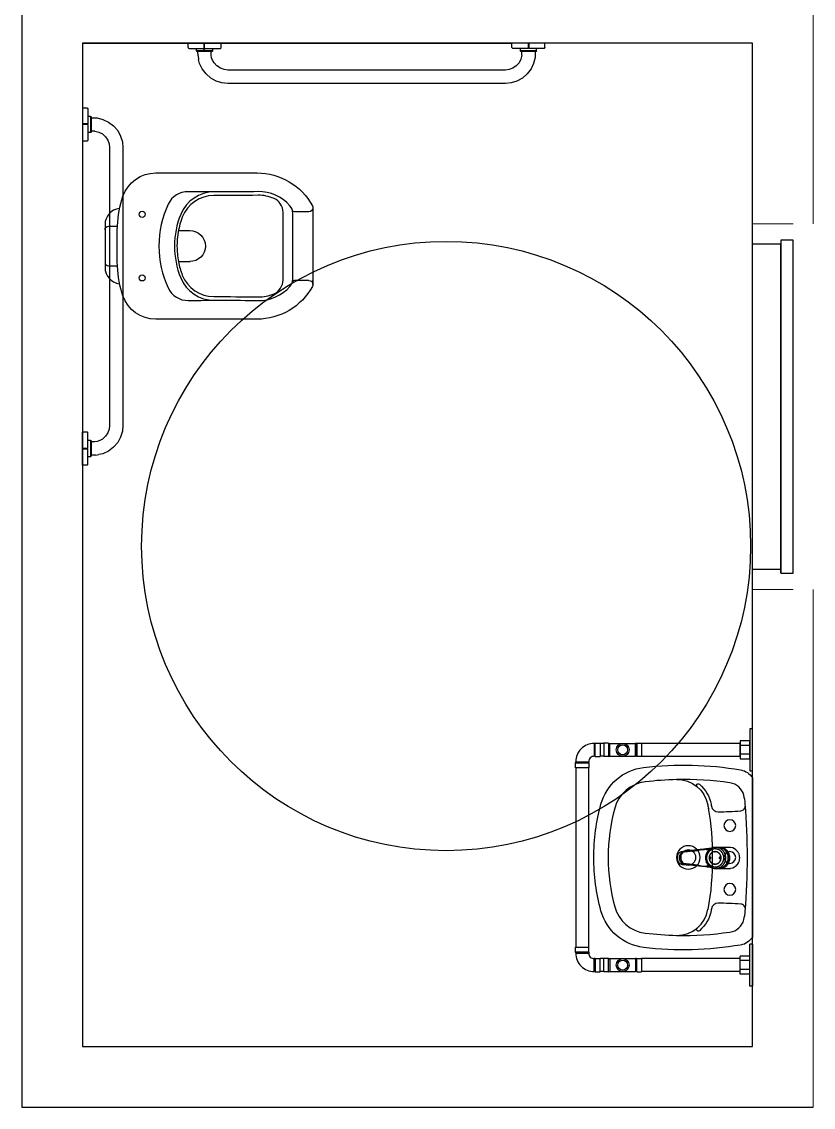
# Model space of a CAD drawing. Header units: inches. Extents: x -55 to 844, y -103 to 167.
# Drawn here: x 662.35 to 664.3, y 57.661 to 60.333 of the extents above; entities that cross this region are included whole.
import ezdxf

# ---------------------------------------------------------------- set-up
doc = ezdxf.new("R2010")
doc.units = ezdxf.units.IN
doc.header["$MEASUREMENT"] = 0
doc.linetypes.add('CONTINU', pattern=[0])
doc.layers.add('01', color=7, linetype='Continuous')

msp = doc.modelspace()

# ---------------------------------------------------------------- linework, layer by layer
for p, q in [((662.3502, 62.9009), (662.3502, 57.6609)), ((662.5002, 60.2809), (662.5002, 57.8109)), ((662.5002, 60.2809), (662.5002, 60.0309)), ((662.3502, 57.6609), (664.3002, 57.6609))]:
    msp.add_line(p, q)
at = {"color": 0}
for p, q in [((663.7631, 58.5575), (663.7605, 58.5568)), ((663.7605, 58.5568), (663.7605, 58.5251)), ((663.7631, 58.5244), (663.7631, 58.5575)), ((663.7631, 58.5575), (663.775, 58.5575)), ((663.775, 58.5575), (663.775, 58.5244)), ((663.784, 58.5568), (663.775, 58.5568)), ((663.784, 58.5575), (663.784, 58.5244)), ((663.796, 58.5575), (663.784, 58.5575)), ((663.796, 58.5575), (663.7986, 58.5568)), ((663.796, 58.5575), (663.796, 58.5244)), ((663.7986, 58.5568), (663.8625, 58.5568)), ((663.7986, 58.525), (663.7986, 58.5568)), ((663.8651, 58.5575), (663.8625, 58.5568)), ((663.8625, 58.525), (663.8625, 58.5568)), ((663.8651, 58.5575), (663.8651, 58.5244)), ((664.1442, 58.5519), (664.1202, 58.5519)), ((664.1442, 58.53), (664.1202, 58.53)), ((663.7145, 58.5089), (663.7152, 58.5115)), ((663.7152, 58.5115), (663.747, 58.5115)), ((663.7476, 58.5089), (663.7469, 58.5115)), ((663.7631, 58.5244), (663.7605, 58.5251)), ((663.7631, 58.5244), (663.775, 58.5244)), ((663.784, 58.5251), (663.775, 58.5251)), ((663.796, 58.5244), (663.784, 58.5244)), ((663.796, 58.5244), (663.7986, 58.525)), ((663.7986, 58.525), (663.8625, 58.525)), ((663.865, 58.5244), (663.8625, 58.525)), ((663.7145, 58.0549), (663.7476, 58.0549)), ((663.7145, 58.0429), (663.7145, 58.0549)), ((663.7476, 58.0429), (663.7476, 58.0549)), ((664.1502, 58.0624), (664.1442, 58.0624)), ((664.1442, 57.9594), (664.1442, 58.0624)), ((663.7476, 58.0429), (663.7145, 58.0429)), ((663.7145, 58.0429), (663.7152, 58.0404)), ((663.7152, 58.0404), (663.747, 58.0404)), ((663.7476, 58.0429), (663.7469, 58.0404)), ((663.7631, 58.0275), (663.7605, 58.0268)), ((663.7605, 57.995), (663.7605, 58.0268)), ((663.7631, 58.0275), (663.7631, 57.9943)), ((663.7631, 58.0275), (663.775, 58.0275)), ((663.775, 57.9943), (663.775, 58.0275)), ((663.784, 58.0268), (663.775, 58.0268)), ((663.796, 58.0275), (663.784, 58.0275)), ((663.784, 57.9944), (663.784, 58.0275)), ((663.796, 57.9944), (663.796, 58.0275)), ((663.796, 58.0275), (663.7986, 58.0268)), ((663.7986, 58.0268), (663.7986, 57.995)), ((663.7986, 58.0268), (663.8625, 58.0268)), ((663.865, 58.0274), (663.8625, 58.0268)), ((663.8625, 58.0268), (663.8625, 57.995)), ((663.8651, 58.0275), (663.877, 58.0275)), ((663.8651, 57.9944), (663.8651, 58.0275)), ((663.877, 58.0275), (663.877, 57.9944)), ((664.1202, 58.0268), (663.877, 58.0268)), ((664.1442, 58.0328), (664.1202, 58.0328)), ((664.1202, 57.989), (664.1202, 58.0328)), ((664.1442, 58.0219), (664.1202, 58.0219)), ((663.7631, 57.9943), (663.7605, 57.995)), ((663.7631, 57.9943), (663.775, 57.9943)), ((663.784, 57.995), (663.775, 57.995)), ((663.796, 57.9944), (663.784, 57.9944)), ((663.796, 57.9944), (663.7986, 57.995)), ((663.7986, 57.995), (663.8625, 57.995)), ((663.8651, 57.9944), (663.8625, 57.995)), ((663.8651, 57.9944), (663.877, 57.9944)), ((664.1202, 57.995), (663.877, 57.995)), ((664.1442, 58), (664.1202, 58)), ((664.1442, 57.989), (664.1202, 57.989)), ((664.1502, 57.9594), (664.1442, 57.9594))]:
    msp.add_line(p, q, dxfattribs=at)
at = {"ltscale": 3}
msp.add_line((664.1502, 58.0624), (664.1502, 57.9594), dxfattribs=at)
at = {"linetype": 'CONTINU'}
for points in [[(662.5002, 60.2809), (663.5579, 60.2809)], [(662.7603, 60.2697), (662.7603, 60.2809)], [(662.7603, 60.2697), (662.7606, 60.2687)], [(662.7606, 60.2687), (662.7613, 60.268)], [(662.7613, 60.268), (662.7624, 60.2677)], [(662.7624, 60.2677), (662.7994, 60.2677)], [(662.7809, 60.2618), (662.7809, 60.2677)], [(662.7994, 60.2618), (662.7994, 60.2809)], [(662.7994, 60.2779), (662.8009, 60.2779)], [(662.8009, 60.2618), (662.8009, 60.2809)], [(662.8009, 60.2677), (662.8395, 60.2677)], [(662.8207, 60.2618), (662.8207, 60.2677)], [(662.8395, 60.2677), (662.8405, 60.268)], [(662.8405, 60.268), (662.8413, 60.2687)], [(662.8413, 60.2687), (662.8416, 60.2697)], [(662.8416, 60.2697), (662.8416, 60.2809)], [(663.6392, 60.2809), (663.5579, 60.2809)], [(663.5579, 60.2697), (663.5579, 60.2809)], [(663.5582, 60.2687), (663.5579, 60.2697)], [(663.559, 60.268), (663.5582, 60.2687)], [(663.56, 60.2677), (663.559, 60.268)], [(663.5986, 60.2677), (663.56, 60.2677)], [(663.5788, 60.2618), (663.5788, 60.2677)], [(663.5986, 60.2677), (663.5986, 60.2809)], [(663.6001, 60.2779), (663.5986, 60.2779)], [(663.6001, 60.2677), (663.6001, 60.2809)], [(663.6371, 60.2677), (663.6001, 60.2677)], [(663.6186, 60.2618), (663.6186, 60.2677)], [(663.6382, 60.268), (663.6371, 60.2677)], [(663.6389, 60.2687), (663.6382, 60.268)], [(663.6392, 60.2697), (663.6389, 60.2687)], [(663.6392, 60.2697), (663.6392, 60.2809)], [(662.8207, 60.2618), (662.7809, 60.2618)], [(662.7812, 60.2608), (662.7809, 60.2618)], [(662.7819, 60.2601), (662.7812, 60.2608)], [(662.7829, 60.2598), (662.7819, 60.2601)], [(662.8187, 60.2598), (662.7829, 60.2598)], [(662.7847, 60.249), (662.7843, 60.2598)], [(662.7882, 60.2308), (662.7859, 60.2405)], [(662.8172, 60.2506), (662.8173, 60.2598)], [(662.8197, 60.2601), (662.8187, 60.2598)], [(662.8204, 60.2608), (662.8197, 60.2601)], [(662.8207, 60.2618), (662.8204, 60.2608)], [(663.58, 60.2411), (663.5753, 60.2321)], [(663.6186, 60.2618), (663.5788, 60.2618)], [(663.5791, 60.2608), (663.5788, 60.2618)], [(663.5798, 60.2601), (663.5791, 60.2608)], [(663.5808, 60.2598), (663.5798, 60.2601)], [(663.5823, 60.2506), (663.58, 60.2411)], [(663.6166, 60.2598), (663.5808, 60.2598)], [(663.5823, 60.2506), (663.5822, 60.2598)], [(663.6147, 60.2453), (663.6113, 60.2308)], [(663.6152, 60.2598), (663.6147, 60.2453)], [(663.6176, 60.2601), (663.6166, 60.2598)], [(663.6183, 60.2608), (663.6176, 60.2601)], [(663.6186, 60.2618), (663.6183, 60.2608)], [(662.7947, 60.217), (662.7882, 60.2308)], [(662.8042, 60.2046), (662.7947, 60.217)], [(662.8312, 60.2243), (662.8242, 60.2321)], [(662.8397, 60.2187), (662.8312, 60.2243)], [(662.8487, 60.2154), (662.8397, 60.2187)], [(662.8579, 60.2144), (662.8487, 60.2154)], [(663.5416, 60.2144), (662.8579, 60.2144)], [(663.5508, 60.2154), (663.5416, 60.2144)], [(663.5598, 60.2187), (663.5508, 60.2154)], [(663.5683, 60.2243), (663.5598, 60.2187)], [(663.5753, 60.2321), (663.5683, 60.2243)], [(663.6048, 60.217), (663.5953, 60.2046)], [(663.6113, 60.2308), (663.6048, 60.217)], [(662.816, 60.1945), (662.8042, 60.2046)], [(662.8293, 60.1872), (662.816, 60.1945)], [(662.8435, 60.1828), (662.8293, 60.1872)], [(662.8579, 60.1814), (662.8435, 60.1828)], [(663.556, 60.1828), (663.5416, 60.1814)], [(663.5702, 60.1872), (663.556, 60.1828)], [(663.5836, 60.1945), (663.5702, 60.1872)], [(663.5953, 60.2046), (663.5836, 60.1945)], [(663.5416, 60.1814), (662.8579, 60.1814)], [(662.5002, 60.1208), (662.5002, 60.0396)], [(662.5114, 60.1208), (662.5002, 60.1208)], [(662.5114, 60.1208), (662.5124, 60.1205)], [(662.5124, 60.1205), (662.5131, 60.1198)], [(662.5131, 60.1198), (662.5134, 60.1188)], [(662.5134, 60.1188), (662.5134, 60.0817)], [(662.5134, 60.0817), (662.5002, 60.0817)], [(662.5134, 60.0802), (662.5002, 60.0802)], [(662.5032, 60.0817), (662.5032, 60.0802)], [(662.5193, 60.1002), (662.5134, 60.1002)], [(662.5134, 60.0802), (662.5134, 60.0416)], [(662.5193, 60.1002), (662.5193, 60.0604)], [(662.5193, 60.1002), (662.5203, 60.1)], [(662.5203, 60.1), (662.521, 60.0992)], [(662.521, 60.0992), (662.5213, 60.0982)], [(662.5213, 60.0982), (662.5213, 60.0625)], [(662.5213, 60.0969), (662.5358, 60.0964)], [(662.5358, 60.0964), (662.5503, 60.0929)], [(662.5503, 60.0929), (662.5641, 60.0864)], [(662.5641, 60.0864), (662.5765, 60.077)], [(662.5765, 60.077), (662.5866, 60.0652)], [(662.5193, 60.0604), (662.5134, 60.0604)], [(662.5203, 60.0607), (662.5193, 60.0604)], [(662.521, 60.0614), (662.5203, 60.0607)], [(662.5213, 60.0625), (662.521, 60.0614)], [(662.5305, 60.0639), (662.5213, 60.0639)], [(662.5305, 60.0639), (662.54, 60.0617)], [(662.54, 60.0617), (662.549, 60.0569)], [(662.549, 60.0569), (662.5568, 60.0499)], [(662.5568, 60.0499), (662.5624, 60.0415)], [(662.5866, 60.0652), (662.5939, 60.0518)], [(662.5939, 60.0518), (662.5983, 60.0377)], [(662.5114, 60.0396), (662.5002, 60.0396)], [(662.5124, 60.0399), (662.5114, 60.0396)], [(662.5131, 60.0406), (662.5124, 60.0399)], [(662.5134, 60.0416), (662.5131, 60.0406)], [(662.5624, 60.0415), (662.5657, 60.0324)], [(662.5657, 60.0324), (662.5667, 60.0232)], [(662.5667, 60.0232), (662.5667, 59.3396)], [(662.5983, 60.0377), (662.5997, 60.0232)], [(662.5997, 60.0232), (662.5997, 59.3396)], [(662.5657, 59.3304), (662.5624, 59.3213)], [(662.5667, 59.3396), (662.5657, 59.3304)], [(662.5997, 59.3396), (662.5983, 59.3251)], [(662.5002, 59.242), (662.5002, 59.3232)], [(662.5114, 59.3232), (662.5002, 59.3232)], [(662.5124, 59.3229), (662.5114, 59.3232)], [(662.5131, 59.3222), (662.5124, 59.3229)], [(662.5134, 59.3212), (662.5131, 59.3222)], [(662.5134, 59.2826), (662.5134, 59.3212)], [(662.5193, 59.3023), (662.5134, 59.3023)], [(662.5193, 59.3023), (662.5193, 59.2625)], [(662.5193, 59.3023), (662.5203, 59.3021)], [(662.5203, 59.3021), (662.521, 59.3013)], [(662.521, 59.3013), (662.5213, 59.3003)], [(662.5568, 59.3128), (662.549, 59.3059)], [(662.5624, 59.3213), (662.5568, 59.3128)], [(662.5939, 59.3109), (662.5866, 59.2976)], [(662.5983, 59.3251), (662.5939, 59.3109)], [(662.5134, 59.2826), (662.5002, 59.2826)], [(662.5134, 59.2811), (662.5002, 59.2811)], [(662.5032, 59.2811), (662.5032, 59.2826)], [(662.5134, 59.244), (662.5134, 59.2811)], [(662.5213, 59.3003), (662.5213, 59.2646)], [(662.5305, 59.2989), (662.5213, 59.2989)], [(662.5641, 59.2764), (662.5503, 59.2699)], [(662.5765, 59.2858), (662.5641, 59.2764)], [(662.5866, 59.2976), (662.5765, 59.2858)], [(662.5193, 59.2625), (662.5134, 59.2625)], [(662.5203, 59.2628), (662.5193, 59.2625)], [(662.521, 59.2635), (662.5203, 59.2628)], [(662.5213, 59.2646), (662.521, 59.2635)], [(662.5321, 59.2663), (662.5213, 59.2659)], [(662.5503, 59.2699), (662.5406, 59.2676)], [(662.5114, 59.242), (662.5002, 59.242)], [(662.5114, 59.242), (662.5124, 59.2422)], [(662.5124, 59.2422), (662.5131, 59.243)], [(662.5131, 59.243), (662.5134, 59.244)], [(663.9657, 58.2794), (663.9657, 58.2797), (663.9658, 58.28), (663.9658, 58.2802), (663.966, 58.2811), (663.9662, 58.282), (663.9664, 58.2826), (663.9665, 58.2829), (663.9668, 58.2835), (663.9669, 58.2837), (663.9673, 58.2844), (663.9678, 58.2852), (663.9681, 58.2856), (663.9683, 58.2859), (663.9687, 58.2862), (663.9689, 58.2865), (663.9696, 58.2871), (663.9702, 58.2877), (663.9706, 58.288), (663.9708, 58.2882), (663.971, 58.2883), (663.9715, 58.2886), (663.9722, 58.289), (663.9729, 58.2894), (663.9737, 58.2897)], [(663.9782, 58.2884), (663.9777, 58.2882), (663.9773, 58.288), (663.9769, 58.2878), (663.9766, 58.2876), (663.9764, 58.2875), (663.976, 58.2872), (663.9755, 58.2869), (663.9751, 58.2865), (663.9747, 58.2861), (663.9744, 58.2858), (663.9743, 58.2857), (663.9739, 58.2853), (663.9738, 58.2852), (663.9736, 58.2849), (663.9733, 58.2845), (663.973, 58.2841), (663.9727, 58.2837), (663.9725, 58.2832), (663.9722, 58.2827)], [(663.9745, 58.2901), (663.9753, 58.2903), (663.9762, 58.2905), (663.977, 58.2907), (663.9778, 58.2908), (663.9796, 58.2909), (663.9814, 58.2911), (663.9832, 58.2913), (663.985, 58.2914), (663.9874, 58.2916)], [(664.001, 58.2913), (663.9971, 58.2908), (663.9949, 58.2906), (663.9932, 58.2904), (663.9912, 58.2902), (663.9893, 58.29), (663.9873, 58.2898), (663.9854, 58.2896), (663.9834, 58.2894), (663.9815, 58.2892), (663.9808, 58.2891), (663.9803, 58.289), (663.9797, 58.2889), (663.9792, 58.2887)], [(664.041, 58.2975), (664.0397, 58.2973), (664.0383, 58.2971), (664.0376, 58.297), (664.0361, 58.2969), (664.0347, 58.2967), (664.0302, 58.2962), (664.0257, 58.2957), (664.0212, 58.2952), (664.019, 58.295), (664.0167, 58.2947), (664.0145, 58.2944), (664.0123, 58.2942), (664.0078, 58.2937), (664.004, 58.2932), (664.0016, 58.293), (663.9993, 58.2928), (663.9969, 58.2926), (663.9946, 58.2923)], [(664.0366, 58.2953), (664.0359, 58.2953), (664.0352, 58.2953), (664.0318, 58.2949), (664.0284, 58.2945), (664.0218, 58.2938), (664.0181, 58.2933)], [(664.0372, 58.2954), (664.0381, 58.2954), (664.0389, 58.2954), (664.039, 58.2954), (664.0396, 58.2954), (664.0402, 58.2955), (664.0407, 58.2955), (664.0451, 58.296)], [(664.0393, 58.2899), (664.0392, 58.2899)], [(664.0418, 58.2931), (664.0417, 58.2932)], [(664.0591, 58.2902), (664.0591, 58.2901), (664.0583, 58.2901), (664.0562, 58.29), (664.0554, 58.2898), (664.0542, 58.2895), (664.0527, 58.289), (664.0524, 58.2888), (664.0506, 58.2879), (664.0501, 58.2875), (664.049, 58.2867), (664.0479, 58.2856), (664.0476, 58.2854), (664.0464, 58.2838), (664.0461, 58.2833), (664.0454, 58.2822), (664.0447, 58.2807), (664.0446, 58.2804), (664.0441, 58.2786), (664.0439, 58.2778), (664.0437, 58.2767), (664.0436, 58.2749), (664.0437, 58.2727), (664.0439, 58.2719), (664.0442, 58.2707), (664.0447, 58.269), (664.0448, 58.2687), (664.0458, 58.2669), (664.0461, 58.2664), (664.0469, 58.2653), (664.0479, 58.2641), (664.0482, 58.2638), (664.0496, 58.2625), (664.0501, 58.2622), (664.0512, 58.2615), (664.0527, 58.2608), (664.0529, 58.2607), (664.0547, 58.2601), (664.0554, 58.2599), (664.0565, 58.2597), (664.0583, 58.2596)], [(664.0583, 58.2596), (664.0603, 58.2597), (664.0611, 58.2599), (664.0623, 58.2602), (664.0639, 58.2608), (664.0642, 58.2609), (664.0659, 58.2618), (664.0664, 58.2622), (664.0675, 58.263), (664.0686, 58.2641), (664.0689, 58.2644), (664.0701, 58.2659), (664.0705, 58.2664), (664.0711, 58.2675), (664.0718, 58.269), (664.0719, 58.2693), (664.0725, 58.2711), (664.0727, 58.2719), (664.0728, 58.273), (664.0729, 58.2749), (664.0728, 58.277), (664.0727, 58.2778), (664.0724, 58.2791), (664.0718, 58.2807), (664.0717, 58.281), (664.0708, 58.2828), (664.0705, 58.2833), (664.0697, 58.2845), (664.0686, 58.2856), (664.0684, 58.2859), (664.0669, 58.2872), (664.0664, 58.2875), (664.0653, 58.2882), (664.0639, 58.289), (664.0636, 58.2891), (664.0619, 58.2896), (664.0611, 58.2898), (664.0601, 58.29), (664.0583, 58.2901)], [(664.0658, 58.3008), (664.0595, 58.3008)], [(664.0617, 58.249), (664.0906, 58.249), (664.0961, 58.2491), (664.0965, 58.2492), (664.1013, 58.2503), (664.1017, 58.2505), (664.1059, 58.2525), (664.1061, 58.2526), (664.1094, 58.2549), (664.1104, 58.2557), (664.1122, 58.2575), (664.1139, 58.2597), (664.1143, 58.2603), (664.116, 58.2631), (664.1166, 58.2643), (664.1172, 58.266), (664.1181, 58.2689), (664.1182, 58.2694), (664.1186, 58.2719), (664.1188, 58.2749), (664.1186, 58.2778), (664.1182, 58.2803), (664.1181, 58.2808), (664.1172, 58.2837), (664.1166, 58.2854), (664.116, 58.2866), (664.1143, 58.2894), (664.1139, 58.29), (664.1122, 58.2922), (664.1104, 58.294), (664.1094, 58.2948), (664.1061, 58.2971), (664.1059, 58.2973), (664.1017, 58.2993), (664.1013, 58.2994), (664.0965, 58.3005), (664.0961, 58.3006), (664.0906, 58.3007), (664.0617, 58.3007)], [(664.0682, 58.2491), (664.068, 58.2491), (664.0685, 58.249), (664.0701, 58.2489), (664.0717, 58.2489), (664.073, 58.2491), (664.0736, 58.2491), (664.0747, 58.2493), (664.0762, 58.2496), (664.0774, 58.25), (664.0777, 58.2501), (664.0784, 58.2503), (664.0791, 58.2506), (664.0804, 58.2512), (664.0814, 58.2517), (664.0816, 58.2518), (664.0827, 58.2525), (664.0829, 58.2526), (664.0837, 58.2531), (664.0851, 58.2542), (664.0858, 58.2548), (664.0868, 58.2557), (664.0877, 58.2566), (664.0883, 58.2574), (664.0892, 58.2585), (664.0901, 58.2597), (664.0905, 58.2604), (664.091, 58.2611), (664.0917, 58.2624), (664.0925, 58.2643), (664.0926, 58.2644), (664.0929, 58.2654), (664.0933, 58.2665), (664.0939, 58.2686), (664.0941, 58.2694), (664.0942, 58.27), (664.0943, 58.2706), (664.0945, 58.2727), (664.0946, 58.2749), (664.0945, 58.277), (664.0943, 58.2791), (664.0942, 58.2797), (664.0941, 58.2803), (664.0939, 58.2811), (664.0933, 58.2832), (664.0929, 58.2843), (664.0926, 58.2853), (664.0925, 58.2854), (664.0917, 58.2873), (664.091, 58.2886), (664.0905, 58.2893), (664.0901, 58.29), (664.0892, 58.2912), (664.0883, 58.2923), (664.0877, 58.2931), (664.0868, 58.294), (664.0858, 58.2949), (664.0851, 58.2955), (664.0837, 58.2966), (664.0829, 58.2971), (664.0827, 58.2973), (664.0816, 58.2979), (664.0814, 58.298), (664.0804, 58.2986), (664.0791, 58.2991), (664.0784, 58.2994), (664.0777, 58.2997), (664.0774, 58.2997), (664.0762, 58.3001), (664.0747, 58.3004), (664.0736, 58.3006), (664.073, 58.3007), (664.0717, 58.3008), (664.0701, 58.3008), (664.0685, 58.3007), (664.0682, 58.3007), (664.0682, 58.3007)], [(664.0828, 58.2938), (664.0829, 58.2937), (664.0832, 58.2935), (664.0855, 58.2914), (664.0855, 58.2914), (664.0874, 58.2892), (664.0878, 58.2886), (664.0883, 58.2878), (664.0889, 58.2869), (664.0897, 58.2855), (664.0901, 58.2846), (664.0904, 58.2838), (664.091, 58.2822), (664.091, 58.2821), (664.0916, 58.2798), (664.0917, 58.2794), (664.0918, 58.2785), (664.092, 58.2774), (664.0921, 58.2749), (664.092, 58.2723), (664.0918, 58.2712), (664.0917, 58.2703), (664.0916, 58.2699), (664.091, 58.2676), (664.091, 58.2675), (664.0904, 58.2659), (664.0901, 58.2651), (664.0897, 58.2643), (664.0889, 58.2628), (664.0883, 58.2619), (664.0878, 58.2611), (664.0874, 58.2605), (664.0855, 58.2584), (664.0855, 58.2583), (664.0832, 58.2562), (664.0829, 58.256), (664.0828, 58.2559)], [(663.966, 58.2811), (663.9658, 58.2802), (663.9657, 58.2794), (663.9656, 58.2785), (663.9655, 58.2777), (663.9655, 58.2767), (663.9655, 58.2758), (663.9655, 58.2749), (663.9655, 58.2739), (663.9655, 58.273), (663.9655, 58.272), (663.9656, 58.2712), (663.9657, 58.2703), (663.9658, 58.2695), (663.966, 58.2686), (663.9662, 58.2677), (663.9664, 58.2671), (663.9665, 58.2668), (663.9668, 58.2662), (663.9669, 58.266), (663.9673, 58.2653), (663.9678, 58.2645), (663.9681, 58.2641), (663.9683, 58.2639), (663.9687, 58.2635), (663.9689, 58.2632), (663.9696, 58.2626), (663.9702, 58.262), (663.9706, 58.2617), (663.9708, 58.2616), (663.971, 58.2614), (663.9715, 58.2611), (663.9722, 58.2607), (663.9729, 58.2603), (663.9737, 58.26)], [(663.9656, 58.2786), (663.9656, 58.2783), (663.9656, 58.2777), (663.9655, 58.2771), (663.9655, 58.2764), (663.9655, 58.2757), (663.9655, 58.2749), (663.9655, 58.2734), (663.9655, 58.2726), (663.9656, 58.272), (663.9656, 58.2715), (663.9656, 58.2711)], [(663.9657, 58.2703), (663.9657, 58.27), (663.9658, 58.2698), (663.9658, 58.2695), (663.966, 58.2686)], [(663.9716, 58.2685), (663.9715, 58.269), (663.9714, 58.2693), (663.9713, 58.2695), (663.9712, 58.2701), (663.9712, 58.2706), (663.9711, 58.2711), (663.9711, 58.2714), (663.9711, 58.2718), (663.971, 58.2723), (663.971, 58.2726), (663.9711, 58.273), (663.9711, 58.2741), (663.9711, 58.2749), (663.9711, 58.2752), (663.9711, 58.2762), (663.9711, 58.2767), (663.971, 58.2771), (663.971, 58.2774), (663.9711, 58.2779), (663.9711, 58.2783), (663.9711, 58.2786), (663.9712, 58.2791), (663.9712, 58.2797), (663.9713, 58.2802), (663.9714, 58.2804), (663.9715, 58.2807), (663.9716, 58.2812)], [(663.9722, 58.267), (663.9725, 58.2665), (663.9727, 58.266), (663.973, 58.2656), (663.9733, 58.2652), (663.9736, 58.2648), (663.9738, 58.2645), (663.9739, 58.2644), (663.9743, 58.264), (663.9744, 58.2639), (663.9747, 58.2636), (663.9751, 58.2632), (663.9755, 58.2629), (663.976, 58.2625), (663.9764, 58.2622), (663.9766, 58.2621), (663.9769, 58.2619), (663.9773, 58.2617), (663.9777, 58.2615), (663.9782, 58.2613)], [(663.9745, 58.2597), (663.9753, 58.2594), (663.9762, 58.2592), (663.977, 58.259), (663.9778, 58.2589), (663.9796, 58.2588), (663.9814, 58.2586), (663.9832, 58.2585), (663.985, 58.2583), (663.9874, 58.2581), (663.9898, 58.2578)], [(663.999, 58.2586), (663.9949, 58.2591), (663.9932, 58.2593), (663.9912, 58.2595), (663.9893, 58.2598), (663.9873, 58.26), (663.9854, 58.2602), (663.9834, 58.2604), (663.9815, 58.2605), (663.9808, 58.2606), (663.9803, 58.2607), (663.9797, 58.2608), (663.9792, 58.261)], [(664.0466, 58.2733), (664.0468, 58.2733), (664.0471, 58.2733), (664.0472, 58.2734), (664.0473, 58.2734), (664.0475, 58.2736), (664.0477, 58.2737), (664.0478, 58.2739), (664.0479, 58.2741), (664.048, 58.2742), (664.048, 58.2744), (664.0481, 58.2746), (664.0481, 58.2749), (664.0481, 58.2751), (664.048, 58.2754), (664.048, 58.2755), (664.0479, 58.2756), (664.0478, 58.2758), (664.0477, 58.276), (664.0475, 58.2761), (664.0473, 58.2763), (664.0472, 58.2763), (664.0471, 58.2764), (664.0468, 58.2764), (664.0466, 58.2765), (664.0463, 58.2764), (664.0461, 58.2764), (664.046, 58.2763), (664.0459, 58.2763), (664.0457, 58.2761), (664.0455, 58.276), (664.0453, 58.2758), (664.0452, 58.2756), (664.0452, 58.2755), (664.0451, 58.2754), (664.0451, 58.2751), (664.045, 58.2749), (664.0451, 58.2746), (664.0451, 58.2744), (664.0452, 58.2742), (664.0452, 58.2741), (664.0453, 58.2739), (664.0455, 58.2737), (664.0457, 58.2736), (664.0459, 58.2734)], [(664.046, 58.2734), (664.0461, 58.2733), (664.0463, 58.2733)], [(664.0583, 58.2596), (664.0591, 58.2596), (664.0591, 58.2595)], [(664.0686, 58.2742), (664.0686, 58.2741), (664.0687, 58.2739), (664.0689, 58.2737), (664.0691, 58.2736), (664.0693, 58.2734), (664.0694, 58.2734), (664.0695, 58.2733), (664.0697, 58.2733), (664.07, 58.2733), (664.0702, 58.2733), (664.0705, 58.2733), (664.0706, 58.2734), (664.0707, 58.2734), (664.0709, 58.2736), (664.0711, 58.2737), (664.0712, 58.2739), (664.0713, 58.2741), (664.0714, 58.2742), (664.0714, 58.2744), (664.0715, 58.2746), (664.0715, 58.2749), (664.0715, 58.2751), (664.0714, 58.2754), (664.0714, 58.2755), (664.0713, 58.2756), (664.0712, 58.2758), (664.0711, 58.276), (664.0709, 58.2761), (664.0707, 58.2763), (664.0706, 58.2763), (664.0705, 58.2764), (664.0702, 58.2764), (664.07, 58.2765), (664.0697, 58.2764), (664.0695, 58.2764), (664.0694, 58.2763), (664.0693, 58.2763), (664.0691, 58.2761), (664.0689, 58.276), (664.0687, 58.2758), (664.0686, 58.2756), (664.0686, 58.2755), (664.0685, 58.2754), (664.0685, 58.2751), (664.0684, 58.2749), (664.0685, 58.2746), (664.0685, 58.2744)], [(664.041, 58.2523), (664.0397, 58.2524), (664.0383, 58.2526), (664.0376, 58.2527), (664.0361, 58.2528), (664.0347, 58.253), (664.0302, 58.2535), (664.0257, 58.254), (664.0212, 58.2545), (664.019, 58.2548), (664.0167, 58.255), (664.0145, 58.2553), (664.0123, 58.2555), (664.0078, 58.256), (664.004, 58.2565), (664.0016, 58.2567), (663.9993, 58.2569), (663.9969, 58.2572), (663.9946, 58.2574)], [(664.0181, 58.2564), (664.0218, 58.256), (664.0249, 58.2556), (664.0318, 58.2548), (664.0352, 58.2544), (664.0359, 58.2544), (664.0366, 58.2544)], [(664.0451, 58.2537), (664.0407, 58.2542), (664.0402, 58.2543), (664.0396, 58.2543), (664.039, 58.2543), (664.0384, 58.2543), (664.0378, 58.2543), (664.0372, 58.2544)], [(664.0658, 58.2489), (664.0595, 58.2489)]]:
    msp.add_lwpolyline(points, dxfattribs=at)
at = {"linetype": 'Continuous'}
for points in [[(662.7847, 60.249), (662.7859, 60.2405)], [(662.8181, 60.2448), (662.8172, 60.2506)], [(662.8205, 60.2386), (662.8181, 60.2448)], [(662.8242, 60.2321), (662.8205, 60.2386)], [(662.5425, 59.3021), (662.5363, 59.2998)], [(662.549, 59.3059), (662.5425, 59.3021)], [(662.5363, 59.2998), (662.5305, 59.2989)], [(662.5321, 59.2663), (662.5406, 59.2676)]]:
    msp.add_lwpolyline(points, dxfattribs=at)
at = {"color": 0}
for points in [[(664.1502, 58.5924), (664.1442, 58.5924), (664.1442, 58.4894), (664.1502, 58.4894)], [(664.1202, 58.519), (664.1442, 58.519), (664.1442, 58.5628), (664.1202, 58.5628)]]:
    msp.add_lwpolyline(points, close=True, dxfattribs=at)
at = {"ltscale": 3}
for points in [[(663.8651, 58.5575), (663.877, 58.5575), (663.877, 58.5244), (663.8651, 58.5244)], [(663.877, 58.525), (664.1202, 58.525), (664.1202, 58.5568), (663.877, 58.5568)], [(663.7152, 58.0549), (663.7469, 58.0549), (663.7469, 58.4969), (663.7152, 58.4969)]]:
    msp.add_lwpolyline(points, close=True, dxfattribs=at)
at = {"color": 0}
msp.add_lwpolyline([(663.7476, 58.5089), (663.7476, 58.4969), (663.7145, 58.4969), (663.7145, 58.5089), (663.7476, 58.5089)], dxfattribs=at)
for points in [[(664.1212, 58.0604, -0.072907), (663.8819, 58.0544, -0.3044), (663.7772, 58.1448, -0.067106), (663.7595, 58.2759, -0.067106), (663.7772, 58.407, -0.3044), (663.8819, 58.4974, -0.072907), (664.1212, 58.4915)], [(664.1217, 58.4914, -0.219089), (664.1502, 58.4719), (664.1502, 58.2759), (664.1502, 58.08, -0.219089), (664.1217, 58.0604)], [(663.9636, 58.4676, -0.368026), (664.0402, 58.4053, -0.004431), (664.0423, 58.3936)], [(664.0138, 58.4502, -1.00211), (664.0196, 58.4561, -0.174065), (664.0484, 58.4068, -0.001782), (664.0492, 58.4021, 0.366077), (664.0657, 58.3884, 0.016844), (664.1214, 58.3908, 0.414698), (664.1328, 58.4041)], [(664.0416, 58.3976, -0.045632), (664.0513, 58.2759, -0.048033), (664.0405, 58.1479)], [(664.1328, 58.1477, 0.414698), (664.1214, 58.1611, 0.016843), (664.0657, 58.1634, 0.366077), (664.0492, 58.1498, -0.001782), (664.0484, 58.145, -0.174065), (664.0196, 58.0957, -1.00211), (664.0138, 58.1016)], [(663.9636, 58.0842, 0.375471), (664.0406, 58.1485)]]:
    msp.add_lwpolyline(points, format="xyb")
for points in [[(664.1378, 58.2759, 0.019965), (664.1325, 58.408, 0.043001), (664.129, 58.429, 0.302465), (664.0948, 58.4596, 0.041693), (663.9636, 58.4676, 0.024671), (663.886, 58.462, 0.304374), (663.8112, 58.3976, 0.067046), (663.7949, 58.2759, 0.067046), (663.8112, 58.1543, 0.304374), (663.886, 58.0898, 0.02467), (663.9636, 58.0842, 0.041693), (664.0948, 58.0922, 0.302465), (664.129, 58.1228, 0.043001), (664.1325, 58.1439, 0.019965)], [(664.109, 58.3545, 1), (664.0801, 58.3545, 1)], [(664.0212, 58.2759, 1), (663.9633, 58.2759, 1)], [(664.0109, 58.2759, 1), (663.9736, 58.2759, 1)], [(664.109, 58.2759, 1), (664.0801, 58.2759, 1)], [(664.109, 58.1973, 1), (664.0801, 58.1973, 1)]]:
    msp.add_lwpolyline(points, format="xyb", close=True)
for centre, radius in [((663.8305, 58.5409), 0.0159), ((663.8305, 58.5409), 0.0122), ((663.8305, 58.0109), 0.0159), ((663.8305, 58.0109), 0.0122)]:
    msp.add_circle(centre, radius, dxfattribs=at)
for centre, radius, start, end in [((663.7605, 58.5115), 0.0453, 89.998, 180.002), ((663.7605, 58.5115), 0.0136, 89.5263, 180), ((663.7605, 58.0404), 0.0453, 179.998, 270.002), ((663.7605, 58.0404), 0.0136, 180, 270.4737)]:
    msp.add_arc(centre, radius, start, end, dxfattribs=at)
at = {"linetype": 'CONTINU'}
for points, degree in [([(663.9737, 58.2897), (663.974, 58.2899), (663.9742, 58.29), (663.9745, 58.2901)], 3), ([(663.9782, 58.2884), (663.9785, 58.2885), (663.9788, 58.2886), (663.9792, 58.2887)], 3), ([(663.9946, 58.2923), (663.9922, 58.2921), (663.9898, 58.2919), (663.9874, 58.2916)], 3), ([(664.001, 58.2913), (664.0067, 58.292), (664.0124, 58.2926), (664.0181, 58.2933)], 3), ([(664.0372, 58.2864), (664.0361, 58.2842), (664.0353, 58.2819), (664.0348, 58.2796), (664.0346, 58.2772), (664.0346, 58.2749)], 5), ([(664.0366, 58.2953), (664.0368, 58.2953), (664.037, 58.2954), (664.0372, 58.2954)], 3), ([(664.0584, 58.297), (664.0515, 58.297), (664.045, 58.294), (664.04, 58.2889), (664.0371, 58.2821), (664.0371, 58.2749)], 5), ([(664.0373, 58.2866), (664.0372, 58.2866), (664.0371, 58.2866), (664.0371, 58.2866), (664.0372, 58.2865), (664.0372, 58.2864)], 5), ([(664.0595, 58.3008), (664.0538, 58.3008), (664.0483, 58.2991), (664.0436, 58.2959), (664.0398, 58.2917), (664.0373, 58.2866)], 5), ([(664.0492, 58.2985), (664.0465, 58.2981), (664.0437, 58.2978), (664.041, 58.2975)], 3), ([(664.0584, 58.2902), (664.0542, 58.2902), (664.0503, 58.2887), (664.0471, 58.286), (664.0449, 58.2824), (664.044, 58.2784)], 5), ([(664.0566, 58.29), (664.057, 58.2901), (664.0575, 58.2901), (664.0579, 58.2902), (664.0583, 58.2902), (664.0587, 58.2902)], 5), ([(664.0798, 58.2749), (664.0798, 58.2821), (664.0769, 58.2889), (664.0719, 58.294), (664.0654, 58.297), (664.0584, 58.297)], 5), ([(664.0731, 58.2749), (664.0731, 58.2799), (664.0711, 58.2846), (664.0677, 58.2882), (664.0632, 58.2902), (664.0584, 58.2902)], 5), ([(664.0845, 58.2749), (664.0845, 58.2834), (664.0811, 58.2913), (664.0753, 58.2973), (664.0677, 58.3008), (664.0595, 58.3008)], 5), ([(664.0907, 58.2749), (664.0907, 58.2834), (664.0873, 58.2913), (664.0815, 58.2973), (664.0739, 58.3008), (664.0658, 58.3008)], 5), ([(664.0918, 58.2749), (664.0918, 58.2788), (664.091, 58.2826), (664.0895, 58.2861), (664.0874, 58.2891), (664.0848, 58.2916)], 5), ([(664.0853, 58.2587), (664.0905, 58.2641), (664.0932, 58.2715), (664.093, 58.2793), (664.09, 58.2861), (664.0853, 58.291)], 5), ([(664.086, 58.2598), (664.0904, 58.2649), (664.0927, 58.2715), (664.0926, 58.2784), (664.0904, 58.2849), (664.086, 58.2899)], 5), ([(664.0905, 58.2826), (664.0903, 58.2833), (664.09, 58.284), (664.0897, 58.2847), (664.0893, 58.2853), (664.0889, 58.286)], 5), ([(663.9657, 58.2794), (663.9656, 58.2791), (663.9656, 58.2789), (663.9656, 58.2786)], 3), ([(663.9657, 58.2703), (663.9656, 58.2706), (663.9656, 58.2709), (663.9656, 58.2711)], 3), ([(663.9658, 58.2802), (663.9658, 58.2802), (663.9658, 58.2802), (663.9658, 58.2802)], 3), ([(663.9658, 58.2695), (663.9658, 58.2695), (663.9658, 58.2695), (663.9658, 58.2695)], 3), ([(663.9716, 58.2812), (663.9718, 58.2817), (663.972, 58.2822), (663.9722, 58.2827)], 3), ([(663.9722, 58.267), (663.972, 58.2675), (663.9718, 58.268), (663.9716, 58.2685)], 3), ([(663.9737, 58.26), (663.974, 58.2599), (663.9742, 58.2598), (663.9745, 58.2597)], 3), ([(663.9792, 58.261), (663.9788, 58.2611), (663.9785, 58.2612), (663.9782, 58.2613)], 3), ([(664.0181, 58.2564), (664.0117, 58.2571), (664.0054, 58.2579), (663.999, 58.2586)], 3), ([(664.0346, 58.2749), (664.0346, 58.2724), (664.0348, 58.27), (664.0354, 58.2676), (664.0362, 58.2654), (664.0372, 58.2633)], 5), ([(664.0371, 58.2749), (664.0371, 58.2676), (664.04, 58.2608), (664.045, 58.2557), (664.0515, 58.2527), (664.0584, 58.2527)], 5), ([(664.0373, 58.2631), (664.0372, 58.2631), (664.0371, 58.2631), (664.0371, 58.2632), (664.0372, 58.2632), (664.0372, 58.2633)], 5), ([(664.0373, 58.2631), (664.0399, 58.2578), (664.0439, 58.2535), (664.0487, 58.2505), (664.0541, 58.2489), (664.0595, 58.2489)], 5), ([(664.0393, 58.2598), (664.0392, 58.2598), (664.0392, 58.2598), (664.0392, 58.2598)], 3), ([(664.0436, 58.2747), (664.0436, 58.2747), (664.0436, 58.2747), (664.0436, 58.2748), (664.0436, 58.2748), (664.0436, 58.2749)], 5), ([(664.0436, 58.2749), (664.0436, 58.2744), (664.0436, 58.2739), (664.0436, 58.2734), (664.0437, 58.273), (664.0438, 58.2725)], 5), ([(664.0442, 58.2791), (664.044, 58.2785), (664.0439, 58.278), (664.0438, 58.2775), (664.0437, 58.2769), (664.0437, 58.2764)], 5), ([(664.0437, 58.2731), (664.0437, 58.2725), (664.0438, 58.272), (664.044, 58.2714), (664.0441, 58.2708), (664.0443, 58.2703)], 5), ([(664.0441, 58.2709), (664.0444, 58.2695), (664.0449, 58.2682), (664.0456, 58.267), (664.0463, 58.2658), (664.0472, 58.2648)], 5), ([(664.0466, 58.2656), (664.0483, 58.2632), (664.0505, 58.2614), (664.053, 58.2601), (664.0557, 58.2595), (664.0584, 58.2595)], 5), ([(664.0587, 58.2595), (664.0583, 58.2595), (664.0579, 58.2595), (664.0575, 58.2596), (664.0571, 58.2596), (664.0567, 58.2597)], 5), ([(664.0584, 58.2527), (664.0654, 58.2527), (664.0719, 58.2557), (664.0769, 58.2608), (664.0798, 58.2676), (664.0798, 58.2749)], 5), ([(664.0584, 58.2595), (664.0632, 58.2595), (664.0677, 58.2616), (664.0711, 58.2651), (664.0731, 58.2698), (664.0731, 58.2749)], 5), ([(664.0595, 58.2489), (664.0677, 58.2489), (664.0753, 58.2524), (664.0811, 58.2584), (664.0845, 58.2664), (664.0845, 58.2749)], 5), ([(664.0658, 58.2489), (664.0739, 58.2489), (664.0815, 58.2524), (664.0873, 58.2584), (664.0907, 58.2664), (664.0907, 58.2749)], 5), ([(664.0918, 58.2749), (664.0918, 58.2709), (664.091, 58.2671), (664.0895, 58.2636), (664.0874, 58.2606), (664.0848, 58.2581)], 5), ([(664.0905, 58.2671), (664.0903, 58.2664), (664.09, 58.2657), (664.0897, 58.2651), (664.0893, 58.2644), (664.0889, 58.2638)], 5), ([(663.9946, 58.2574), (663.993, 58.2575), (663.9914, 58.2577), (663.9898, 58.2578)], 3), ([(664.0372, 58.2544), (664.037, 58.2544), (664.0368, 58.2544), (664.0366, 58.2544)], 3), ([(664.0492, 58.2513), (664.0465, 58.2516), (664.0437, 58.2519), (664.041, 58.2523)], 3)]:
    msp.add_open_spline(points, degree=degree, dxfattribs=at)
at = {"layer": '01', "lineweight": 0}
for p, q in [((664.3002, 60.2809), (664.3002, 60.8759)), ((664.3002, 60.4309), (664.3002, 59.8359)), ((662.5002, 57.8109), (662.5002, 60.2809)), ((662.5002, 60.2809), (664.1502, 60.2809)), ((662.5002, 60.2809), (664.1502, 60.2809)), ((664.1502, 60.2809), (664.1502, 59.8359)), ((664.1502, 59.8359), (664.2502, 59.8359)), ((664.2502, 58.9359), (664.1502, 58.9359)), ((664.1502, 58.9359), (664.1502, 57.8109)), ((664.3002, 58.9359), (664.3002, 57.6609)), ((664.1502, 57.8109), (662.5002, 57.8109)), ((664.3002, 57.6609), (662.5002, 57.6609))]:
    msp.add_line(p, q, dxfattribs=at)
at = {"layer": '01'}
for p, q in [((663.0676, 59.875), (663.0676, 59.6867)), ((663.0577, 59.6965), (663.022, 59.6965)), ((663.0676, 59.6867), (663.0676, 59.6965))]:
    msp.add_line(p, q, dxfattribs=at)
for points in [[(664.1502, 57.8109), (664.1502, 60.2809), (662.5002, 60.2809), (662.5002, 57.8109)], [(664.2502, 58.9759), (664.2502, 59.7959), (664.2202, 59.7959), (664.2202, 58.9759)]]:
    msp.add_lwpolyline(points, close=True, dxfattribs=at)
msp.add_lwpolyline([(664.2202, 58.9759), (664.2202, 59.7859), (664.1502, 59.7859), (664.1502, 60.2809), (662.5002, 60.2809), (662.5002, 57.8109), (664.1502, 57.8109), (664.1502, 58.9859), (664.2202, 58.9859)], dxfattribs=at)
for points in [[(663.0577, 59.6965, -0.407906), (663.0676, 59.6867, -0.131537), (663.0664, 59.6817, -0.273863), (662.93, 59.601), (662.6803, 59.601, -0.319419), (662.5997, 59.6583, -0.074713), (662.5861, 59.731, -0.017899), (662.5861, 59.8309, -0.074713), (662.5997, 59.9036, -0.319419), (662.6803, 59.961), (662.93, 59.961, -0.273863), (663.0664, 59.8802, -0.136488), (663.0676, 59.875, -0.402244), (663.0577, 59.8654), (663.022, 59.8654, -0.337727), (663.0169, 59.8693)], [(662.8245, 59.9143, 0.305538), (662.7419, 59.8591, 0.097448), (662.7265, 59.781, 0.097448), (662.7419, 59.7028, 0.305538), (662.8245, 59.6476)], [(662.5555, 59.821, -0.414214), (662.5644, 59.8299), (662.5863, 59.8299)], [(662.5555, 59.741, 0.414214), (662.5644, 59.7321), (662.5863, 59.7321)]]:
    msp.add_lwpolyline(points, format="xyb", dxfattribs=at)
for points in [[(662.7111, 59.6778, 0.295956), (662.7603, 59.647, -0.008003), (662.9326, 59.647, 0.219669), (663.011, 59.6816, 0.1825), (663.0179, 59.6999), (663.0179, 59.862, 0.1825), (663.011, 59.8803, 0.21967), (662.9326, 59.915, -0.008003), (662.7603, 59.9149, 0.295956), (662.7111, 59.8841, 0.109342), (662.6883, 59.781, 0.109342)], [(662.7364, 59.7427, 0.042994), (662.7458, 59.7097, 0.312272), (662.8234, 59.6565, -0.00507), (662.9327, 59.6558, 0.107996), (662.9718, 59.6637, 0.297508), (662.994, 59.6977), (662.994, 59.8642, 0.297509), (662.9718, 59.8982, 0.107996), (662.9327, 59.9061, -0.00507), (662.8234, 59.9054, 0.312272), (662.7458, 59.8522, 0.091294), (662.7327, 59.781, 0.048111)], [(662.6394, 59.8592, -1), (662.6545, 59.8592, -1)], [(662.6394, 59.7027, -1), (662.6545, 59.7027, -1)]]:
    msp.add_lwpolyline(points, format="xyb", close=True, dxfattribs=at)
at = {"layer": '01', "ltscale": 0.31}
msp.add_lwpolyline([(662.5906, 59.8736, 0.378909), (662.5555, 59.8339), (662.5555, 59.7281, 0.378909), (662.5906, 59.6884)], format="xyb", dxfattribs=at)
at = {"layer": '01', "ltscale": 0.157552}
msp.add_lwpolyline([(662.7364, 59.8192), (662.7644, 59.8192, -1), (662.7644, 59.7427)], format="xyb", dxfattribs=at)
at = {"layer": '01', "ltscale": 0.16334}
msp.add_lwpolyline([(662.7364, 59.7427), (662.7654, 59.7427)], dxfattribs=at)
at = {"layer": '01', "color": 252}
msp.add_circle((663.3957, 59.0425), 0.75, dxfattribs=at)
at = {"layer": '01'}
msp.add_arc((663.022, 59.6912), 0.00533, 90, 164.6449, dxfattribs=at)

doc.saveas('drawing.dxf')
